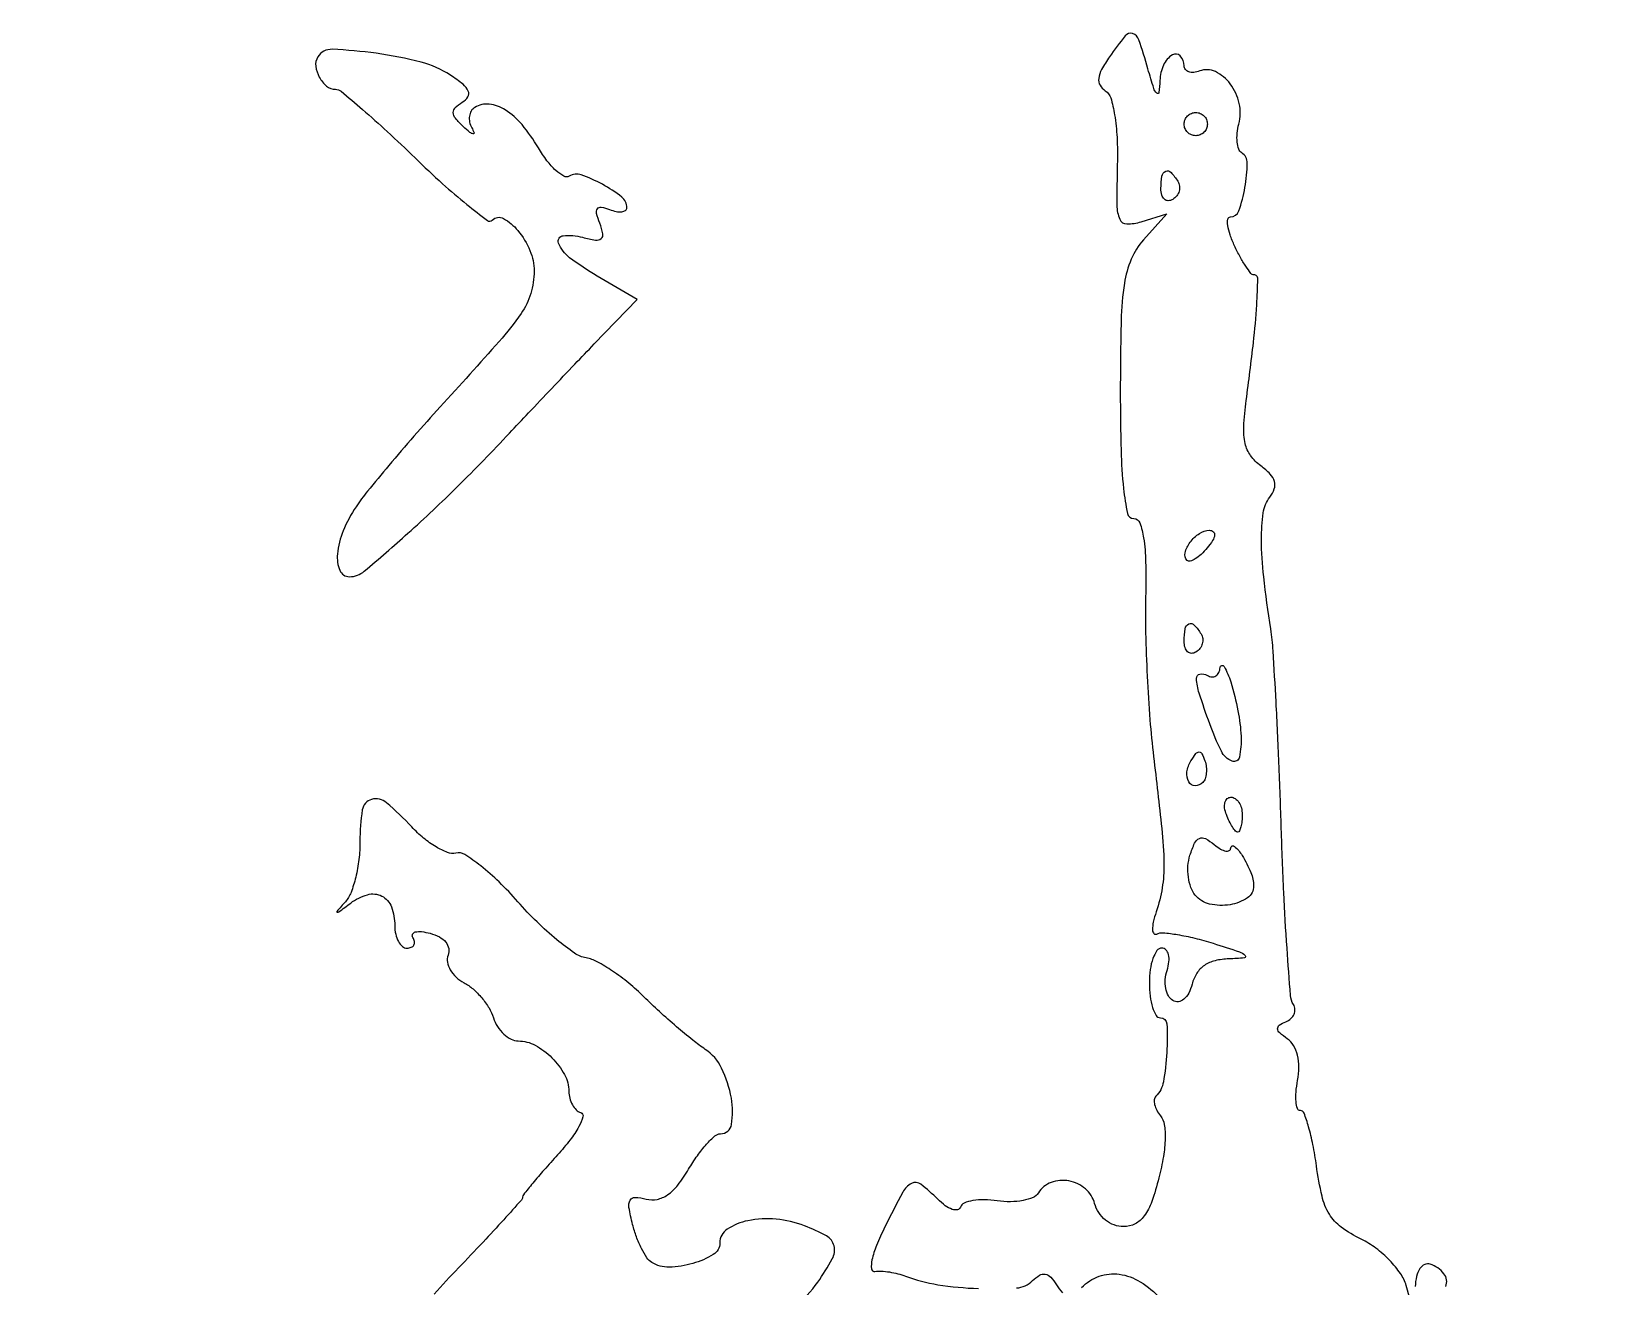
# Model space of a CAD drawing. Extents: x 0 to 4160, y 0 to 3120.
# Drawn here: x 3624.7 to 3760.9, y 2569.9 to 2678 of the extents above; entities that cross this region are included whole.
import ezdxf

# ---------------------------------------------------------------- set-up
doc = ezdxf.new("R2010")
doc.units = 0

msp = doc.modelspace()

# ---------------------------------------------------------------- linework, layer by layer
for points in [[(4159.499279, 606.274193, 0.000001), (4159.667734, 974.478125, 0.000057), (4159.806661, 1380.08378, 0.000034), (4159.883999, 1862.25), (4160, 3120), (3296.563358, 3120), (2433.126717, 3120)], [(757.647081, 3119.740147, 0.000002), (520.492565, 3119.487217, 0.4139)], [(1964.75, 0.149832, 0.000016), (2717.930904, 0.232101, 0.000028), (3351.473438, 0.357111)], [(3743.80064, 2567.5), (3743.123515, 2569.922567, 0.083229), (3742.634636, 2570.964721, 0.041269), (3741.70556, 2572.096875, 0.039462), (3740.521435, 2573.140112, 0.046344), (3739.247291, 2573.922567, -0.04276), (3737.524582, 2574.963588, -0.099048), (3736.505609, 2576.069948, -0.08082), (3735.873856, 2577.626462, -0.021921), (3735.395265, 2580.25, 0.014202), (3735.092089, 2582.070676, 0.022601), (3734.718965, 2583.604688, 0.018576), (3734.328602, 2584.778938, 0.31282), (3734.009841, 2585, -0.32229), (3733.762015, 2585.178259, -0.058578), (3733.638872, 2585.76562, -0.043948), (3733.637359, 2586.607168, -0.025716), (3733.775582, 2587.606368, 0.046527), (3733.88458, 2588.739507, 0.061697), (3733.760347, 2589.766959, 0.071575), (3733.419152, 2590.605401, 0.108222), (3732.886911, 2591.182499, -0.028367), (3732.234355, 2591.69623, -0.192068), (3732.052685, 2592.055974, -0.271492), (3732.197673, 2592.362296, -0.05339), (3732.756231, 2592.661541, 0.084109), (3733.19047, 2592.929558, 0.108486), (3733.467319, 2593.306194, 0.120969), (3733.543408, 2593.731643, 0.12306), (3733.41289, 2594.140947, -0.119304), (3733.160102, 2594.913868, -0.002462), (3732.858807, 2598.995723, -0.005622), (3732.582453, 2603.79568, -0.003737), (3732.368601, 2609.305537, 0.002395), (3732.164316, 2614.960474, 0.002985), (3731.918016, 2620.211626, 0.002423), (3731.663672, 2624.615854, 0.02279), (3731.459192, 2626.5, -0.009959), (3730.853903, 2630.998214, -0.02678), (3730.659453, 2634.219358, -0.037077), (3730.813668, 2636.504891, -0.128931), (3731.382558, 2637.858213, 0.080697), (3731.765071, 2638.569617, 0.154904), (3731.781057, 2639.210748, 0.122887), (3731.411681, 2639.845555, 0.041998), (3730.601605, 2640.549363, -0.079295), (3729.724933, 2641.433488, -0.101378), (3729.257424, 2642.478016, -0.068254), (3729.137441, 2643.929478, -0.019345), (3729.347261, 2646.19115, 0.003892), (3729.967365, 2651.19039, 0.01344), (3730.256638, 2654.441324, 0.011513), (3730.343313, 2656.671592, 0.41443), (3730.017334, 2657.007802, -0.22516), (3729.756188, 2657.136541, -0.020009), (3729.312417, 2657.745395, -0.023047), (3728.824538, 2658.552443, -0.015844), (3728.344085, 2659.507802, -0.024762), (3727.956873, 2660.463995, -0.047338), (3727.759588, 2661.267917, -0.07493), (3727.761523, 2661.81479, -0.370045), (3727.977508, 2662, 0.319873), (3728.709627, 2662.521756, 0.039143), (3729.233578, 2664.538363, 0.039011), (3729.440355, 2666.642265, 0.265274), (3728.959771, 2667.524863, -0.173026), (3728.700262, 2667.849367, -0.058152), (3728.568506, 2668.450607, -0.049613), (3728.568195, 2669.204083, -0.039282), (3728.711904, 2670.006322, 0.120445), (3728.740222, 2671.771267, 0.103353), (3727.964685, 2673.463776, 0.121489), (3726.69467, 2674.519166, 0.207394), (3725.339786, 2674.576894, -0.063514), (3724.827114, 2674.451679, -0.110379), (3724.393562, 2674.498324, -0.151508), (3724.108514, 2674.705186, -0.161968), (3724, 2675.031385, 0.190677), (3723.667761, 2675.870915, 0.355733), (3722.986798, 2675.962428, 0.152013), (3722.22134, 2675.088134, 0.094617), (3721.909812, 2673.75, -0.020084), (3721.827484, 2672.726, -0.620599), (3721.640723, 2672.660029, -0.124877), (3721.383123, 2673.079222, -0.005365), (3720.88122, 2674.75, 0.010851), (3720.094266, 2677.269039, 0.239207), (3719.56158, 2677.792547, 0.30979), (3718.922255, 2677.599178, 0.016313), (3717.572113, 2675.799494, 0.026516), (3716.890499, 2674.707441, 0.094939), (3716.636243, 2673.92891, 0.161295), (3716.750771, 2673.344391, 0.126646), (3717.200735, 2672.875939, -0.18381), (3717.674706, 2672.257173, -0.031893), (3718.011224, 2670.795816, -0.029077), (3718.214778, 2668.853731, -0.017289), (3718.242046, 2666.52706, 0.006365), (3718.20622, 2662.989108, 0.098574), (3718.445494, 2661.803353, 0.302177), (3719.058181, 2661.394667, 0.075882), (3720.306721, 2661.583515), (3722.5, 2662.265801), (3720.5, 2660.027855, 0.08144), (3719.437906, 2658.359073, 0.063361), (3718.847275, 2656.287293, 0.032313), (3718.567717, 2653.065773, 0.00549), (3718.5, 2646.898204, 0.006106), (3718.561408, 2641.869758, 0.020582), (3718.776869, 2638.589023, 0.024663), (3719.112512, 2636.455695, 0.35448), (3719.667337, 2636.00325, -0.316811), (3720.184282, 2635.637001, -0.048084), (3720.508603, 2634.338109, -0.032151), (3720.683009, 2632.274454, -0.0108), (3720.67827, 2629.25, 0.011633), (3720.678572, 2626.159987, 0.006626), (3720.815327, 2622.426562, 0.006613), (3721.052672, 2618.669635, 0.01087), (3721.364479, 2615.5, -0.003206), (3722.069101, 2609.312229, -0.022463), (3722.257431, 2606.281217, -0.044269), (3722.108158, 2604.192428, -0.042041), (3721.593709, 2602.124771, 0.024915), (3721.34196, 2601.242882, 0.063567), (3721.274858, 2600.582671, 0.168334), (3721.396606, 2600.258449, 0.356964), (3721.642866, 2600.210498, -0.147011), (3722.193031, 2600.322875, -0.018097), (3723.423217, 2600.166254, -0.020143), (3724.905538, 2599.860981, -0.015382), (3726.5, 2599.412579, -0.003835), (3728.753904, 2598.684185, -0.113918), (3729.262886, 2598.374149, -0.637891), (3729.187375, 2598.159866, -0.0168), (3727.866631, 2598.076852, 0.052159), (3726.660944, 2597.915052, 0.090847), (3725.742, 2597.505978, 0.101159), (3725.092371, 2596.834886, 0.078093), (3724.683939, 2595.899384, -0.052514), (3724.388971, 2595.117419, -0.099872), (3723.975861, 2594.590295, -0.145836), (3723.502884, 2594.380575, -0.171991), (3723.026631, 2594.483541, -0.133541), (3722.64833, 2594.88823, -0.074207), (3722.422735, 2595.529941, -0.065266), (3722.376777, 2596.300558, -0.059207), (3722.52671, 2597.084157, 0.048244), (3722.68561, 2597.826321, 0.087677), (3722.648274, 2598.443697, 0.133305), (3722.428127, 2598.846334, 0.204114), (3722.067388, 2599, 0.244909), (3721.657788, 2598.786569, 0.067161), (3721.313545, 2598.11875, 0.051706), (3721.077791, 2597.149113, 0.03381), (3721, 2596, 0.030092), (3721.069236, 2594.850655, 0.046809), (3721.279794, 2593.88125, 0.05939), (3721.586083, 2593.20642, 0.2623), (3721.952492, 2593, -0.400326), (3722.514527, 2592.464126, -0.026114), (3722.503266, 2589.999687, -0.029461), (3722.208777, 2587.465586, -0.153898), (3721.567898, 2586.234564, 0.172917), (3721.427855, 2585.939359, 0.082008), (3721.454781, 2585.513535, 0.066223), (3721.63757, 2585.026514, 0.050398), (3721.955927, 2584.553104, -0.136531), (3722.286308, 2583.815945, -0.043614), (3722.362389, 2582.605734, -0.035595), (3722.213492, 2581.052167, -0.020469), (3721.825613, 2579.211095, -0.021953), (3721.209579, 2577.16523, -0.072385), (3720.559558, 2575.919376, -0.116765), (3719.777437, 2575.243155, -0.120688), (3718.784742, 2575, -0.089362), (3717.971807, 2575.146461, -0.079974), (3717.225614, 2575.569857, -0.078577), (3716.639342, 2576.2142, -0.081589), (3716.289749, 2577, 0.153754), (3715.499184, 2578.258462, 0.130864), (3714.077873, 2578.935476, 0.135192), (3712.543815, 2578.805584, 0.167541), (3711.440595, 2577.903881, -0.156465), (3710.98141, 2577.51174, -0.051849), (3710.122861, 2577.25293, -0.045663), (3709.049345, 2577.147474, -0.038115), (3707.905987, 2577.227106, 0.032441), (3706.788556, 2577.317668, 0.045968), (3705.794389, 2577.242104, 0.055155), (3705.047691, 2577.029059, 0.218615), (3704.729765, 2576.689296, -0.269215), (3704.472929, 2576.462627, -0.133462), (3704.024469, 2576.493273, -0.075389), (3703.426362, 2576.80776, -0.037725), (3702.776786, 2577.366071, 0.032033), (3701.317096, 2578.649819, 0.292785), (3700.513147, 2578.720474, 0.150362), (3699.765133, 2577.979784, 0.008096), (3698.221576, 2574.983048, 0.017432), (3697.494353, 2573.374448, 0.042749), (3697.105724, 2572.1369, 0.082962), (3697.064915, 2571.371799, 0.42619), (3697.367073, 2571.140767, -0.051953), (3697.907722, 2571.167366, -0.0241), (3698.607828, 2571.09511, -0.023565), (3699.342671, 2570.947559, -0.03026), (3700, 2570.740054, 0.053297), (3702.779354, 2570.001321, 0.029411), (3706.282506, 2569.669328, 0.024939)], [(3690.457563, 2568.096214, 0.070392), (3692.439296, 2570.216795, 0.026887), (3693.686641, 2572.218544, 0.186037), (3693.840173, 2573.343643, 0.211342), (3693.193217, 2574.196794, 0.035545), (3691.289033, 2575.08021, 0.067764), (3688.853945, 2575.645235, 0.07347), (3686.425298, 2575.513964, 0.095402), (3684.636295, 2574.776697, 0.252592), (3684, 2573.597525, -0.261688), (3683.439925, 2572.600689, -0.066749), (3681.679793, 2571.827922, -0.063318), (3679.63232, 2571.510233, -0.146291), (3678.14393, 2571.911047, -0.107879), (3677.71964, 2572.321234, -0.029968), (3677.251159, 2573.125494, -0.028776), (3676.817452, 2574.12337, -0.026646), (3676.488408, 2575.190162, -0.018055), (3676.176397, 2576.655466, -0.168133), (3676.277556, 2577.284474, -0.290173), (3676.706113, 2577.526083, -0.051119), (3677.662689, 2577.377958, 0.115222), (3678.60136, 2577.353222, 0.103037), (3679.497212, 2577.740923, 0.074174), (3680.385792, 2578.588632, 0.031834), (3681.310101, 2579.947813, -0.021312), (3682.069515, 2581.116637, -0.028487), (3682.860592, 2582.10342, -0.028388), (3683.583931, 2582.82088, -0.183147), (3684.056536, 2583, 0.366937), (3685.008673, 2583.807469, 0.085626), (3684.993338, 2586.072122, 0.067921), (3684.155737, 2588.658082, 0.133587), (3682.75, 2590.278831, -0.02094), (3681.676296, 2591.065961, -0.008354), (3680.27006, 2592.229361, -0.00825), (3678.793165, 2593.536195, -0.010288), (3677.467225, 2594.800121, 0.023634), (3676.163154, 2595.978419, 0.02362), (3674.753453, 2597.028623, 0.024258), (3673.439082, 2597.82464, 0.080494), (3672.487643, 2598.15628, -0.107282), (3671.492763, 2598.563489, -0.021591), (3669.955711, 2599.720907, -0.021888), (3668.252872, 2601.252091, -0.018921), (3666.602114, 2603, 0.019727), (3664.990708, 2604.700741, 0.027153), (3663.40627, 2606.086543, 0.026281), (3662.025786, 2607.055052, 0.196698), (3661.253612, 2607.188232, -0.147046), (3660.550594, 2607.240601, -0.04255), (3659.560543, 2607.720565, -0.038803), (3658.482153, 2608.480742, -0.032962), (3657.469664, 2609.438232, 0.029401), (3655.288464, 2611.530548, 0.248979), (3654.00467, 2611.814641, 0.29565), (3653.204804, 2610.912938, 0.037692), (3653, 2608.2, -0.029544), (3652.907883, 2606.642404, -0.029431), (3652.632812, 2605.10448, -0.030788), (3652.231476, 2603.794961, -0.092584), (3651.75, 2602.998228, 0.002276), (3651.014218, 2602.165508, 0.561075), (3651.038882, 2602.086748, 0.224976), (3651.180747, 2602.115194, 0.001525), (3652.206195, 2602.884318, -0.091927), (3653.648316, 2603.604637, -0.19058), (3654.880782, 2603.485026, -0.187654), (3655.710881, 2602.550732, -0.08909), (3656, 2600.940983, 0.052595), (3656.078333, 2600.198366, 0.072446), (3656.311086, 2599.570164, 0.092354), (3656.654862, 2599.148207, 0.177572), (3657.059017, 2599, 0.095512), (3657.419995, 2599.06959, 0.173494), (3657.642331, 2599.266355, 0.172159), (3657.690386, 2599.560772, 0.093873), (3657.557637, 2599.906741, -0.247269), (3657.537637, 2600.197145, -0.232408), (3657.766376, 2600.389042, -0.091706), (3658.301591, 2600.420348, -0.032838), (3659.055178, 2600.27532, -0.060121), (3659.841843, 2599.964871, -0.098299), (3660.39194, 2599.509056, -0.124754), (3660.645958, 2598.961925, -0.139097), (3660.593796, 2598.383833, 0.138239), (3660.53922, 2597.790161, 0.086043), (3660.783694, 2597.130128, 0.074403), (3661.283858, 2596.505158, 0.064073), (3661.969514, 2596.016316, -0.057197), (3662.741641, 2595.481627, -0.038198), (3663.494448, 2594.71223, -0.03831), (3664.118138, 2593.841476, -0.059481), (3664.499663, 2593.001061, 0.063698), (3664.854758, 2592.236011, 0.064329), (3665.390023, 2591.587812, 0.070615), (3666.016381, 2591.149048, 0.118061), (3666.638816, 2591, -0.124961), (3668.088191, 2590.632023, -0.071697), (3669.542761, 2589.548089, -0.071758), (3670.630737, 2588.098837, -0.12583), (3671, 2586.654762, 0.063729), (3671.076056, 2586.06047, 0.063591), (3671.299332, 2585.504017, 0.069524), (3671.629313, 2585.067614, 0.11622), (3672.019002, 2584.826999, -0.402891), (3672.205664, 2584.471113, -0.054779), (3671.851841, 2583.616153, -0.038849), (3671.104575, 2582.474323, -0.020752), (3670.019002, 2581.181948, 0.004901), (3668.861968, 2579.889951, 0.007497), (3667.886832, 2578.745182, 0.003247), (3667.080296, 2577.756056, 0.171031), (3667, 2577.52818, -0.184876), (3666.910009, 2577.293117, -0.001179), (3665.384375, 2575.600661, -0.004522), (3663.608351, 2573.675048, -0.002844), (3661.5, 2571.455636, 0.009827), (3659.392996, 2569.174679, 0.013903)], [(3709.548344, 2569.715658, 0.182317), (3710.949197, 2570.349197, -0.060294), (3711.539439, 2570.811992, -0.180206), (3712.035365, 2570.906304, -0.164896), (3712.501511, 2570.654361, -0.048755), (3713, 2570, 0.044456), (3713.522169, 2569.302215, 0.184043)], [(3715.158359, 2569.758359, -0.110287), (3716.677023, 2570.722613, -0.121679), (3718.405916, 2570.902822, -0.104965), (3720.217348, 2570.24678, -0.06613), (3721.961045, 2568.811439, -0.067501)], [(3746.533615, 2569.844126, 0.279746), (3746.380802, 2570.946335, 0.142385), (3745.1875, 2571.770833, 0.196263), (3744.719035, 2571.739941, 0.133523), (3744.312056, 2571.383768, 0.08847), (3744.023471, 2570.719641, 0.047722), (3743.90032, 2569.833333)]]:
    msp.add_lwpolyline(points, format="xyb")
for points in [[(3649.366229, 2675.783555, 0.17125), (3649.194496, 2674.994734, 0.093806), (3649.501699, 2674.041976, 0.094335), (3650.133647, 2673.271734, 0.175673), (3650.88319, 2673, -0.175185), (3651.371733, 2672.82341, -0.004338), (3653.214795, 2671.263523, -0.008855), (3655.35387, 2669.353997, -0.005853), (3657.746096, 2667.08859, 0.00865), (3660.123918, 2664.861918, 0.01431), (3662.215343, 2663.076368, 0.007945), (3663.978488, 2661.701877, 0.374026), (3664.397757, 2661.73109, -0.33466), (3665.362357, 2661.866542, -0.094759), (3666.602216, 2660.832078, -0.072231), (3667.643119, 2659.104598, -0.099851), (3668, 2657.335349, -0.073835), (3667.712932, 2655.401963, -0.077583), (3666.87753, 2653.671045, -0.030714), (3664.993547, 2651.27302, -0.002808), (3659.916182, 2645.632991, 0.004682), (3657.65626, 2643.103631, 0.00493), (3655.483169, 2640.575267, 0.004727), (3653.651601, 2638.359074, 0.02206), (3652.666182, 2637.027494, 0.050272), (3651.554317, 2634.955568, 0.074516), (3651.058687, 2632.95887, 0.12221), (3651.269414, 2631.551846, 0.303571), (3652.094575, 2631, 0.177415), (3653.373948, 2631.468714, 0.007248), (3657.134491, 2634.746066, 0.012242), (3661.406828, 2638.772926, 0.009413), (3665.876689, 2643.367316, -0.001183), (3667.530771, 2645.124439, -0.000693), (3669.519102, 2647.220817, -0.000693), (3671.513939, 2649.312415, -0.001179), (3673.188338, 2651.054921), (3676.876675, 2654.875212), (3673.438338, 2656.903881, -0.028008), (3671.063338, 2658.490795, -0.141599), (3670.115591, 2659.752037, -0.497458), (3670.512757, 2660.385344, -0.086017), (3672.16867, 2660.245641, 0.023872), (3673.302276, 2660.00634, 0.213343), (3673.782499, 2660.13413, 0.282671), (3673.927028, 2660.543533, 0.038721), (3673.65733, 2661.450601, -0.029449), (3673.388814, 2662.296047, -0.217744), (3673.462696, 2662.701713, -0.292797), (3673.790673, 2662.837365, -0.047264), (3674.488659, 2662.642725, 0.040673), (3675.068018, 2662.47292, 0.075517), (3675.556044, 2662.447002, 0.123062), (3675.877207, 2662.561543, 0.250905), (3676, 2662.790838, 0.230748), (3675.548187, 2663.717729, 0.040624), (3673.883505, 2664.814282, 0.040678), (3672.061402, 2665.627906, 0.226831), (3671.026277, 2665.51624, -0.273299), (3670.562753, 2665.506965, -0.057144), (3669.877856, 2666.003952, -0.045225), (3669.110547, 2666.846805, -0.028649), (3668.369873, 2667.951002, 0.039082), (3666.964522, 2669.95454, 0.078786), (3665.522521, 2671.228836, 0.114538), (3664.14066, 2671.715176, 0.167516), (3662.893446, 2671.434146, 0.121756), (3662.590975, 2671.125258, 0.096209), (3662.43417, 2670.683039, 0.087252), (3662.446938, 2670.175184, 0.078258), (3662.630393, 2669.680902, -0.037251), (3662.826966, 2669.260218, -0.574208), (3662.745895, 2669.159928, -0.138849), (3662.479624, 2669.281221, -0.01149), (3661.905064, 2669.791641, -0.030574), (3661.230735, 2670.500643, -0.165925), (3661.04143, 2670.988199, -0.213911), (3661.212275, 2671.415981, -0.053999), (3661.818027, 2671.887535, 0.113491), (3662.292204, 2672.356235, 0.250296), (3662.329077, 2672.849092, 0.121404), (3661.881223, 2673.429175, 0.02292), (3660.788455, 2674.21904, 0.081936), (3658.268142, 2675.334077, 0.029234), (3654.395732, 2676.097206, 0.022693), (3650.611958, 2676.44151, 0.272077)], [(3726, 2670, -0.099038), (3725.923658, 2669.618362, -0.097945), (3725.70625, 2669.29375, -0.097945), (3725.381638, 2669.076342, -0.099038), (3725, 2669, -0.099038), (3724.618362, 2669.076342, -0.097945), (3724.29375, 2669.29375, -0.097945), (3724.076342, 2669.618362, -0.099038), (3724, 2670, -0.099038), (3724.076342, 2670.381638, -0.097945), (3724.29375, 2670.70625, -0.097945), (3724.618362, 2670.923658, -0.099038), (3725, 2671, -0.099038), (3725.381638, 2670.923658, -0.097945), (3725.70625, 2670.70625, -0.097945), (3725.923658, 2670.381638, -0.099038)], [(3723.457295, 2665.069098, -0.108373), (3723.598899, 2664.665803, -0.099685), (3723.565079, 2664.22714, -0.095498), (3723.360589, 2663.820631, -0.090427), (3723.016312, 2663.510081, -0.136093), (3722.63036, 2663.397824, -0.190788), (3722.298542, 2663.524436, -0.140899), (3722.074611, 2663.890269, -0.067432), (3722, 2664.440983, -0.039415), (3722.085158, 2665.519563, -0.25701), (3722.407182, 2665.933879, -0.315493), (3722.86686, 2665.838655, -0.050477)], [(3725.979944, 2633.475834, -0.030935), (3725.46205, 2632.924986, -0.05004), (3724.952146, 2632.533822, -0.066988), (3724.52273, 2632.341746, -0.274667), (3724.257364, 2632.409303, -0.264952), (3724.077607, 2633.065454, -0.097357), (3724.506143, 2633.964713, -0.084765), (3725.310438, 2634.733547, -0.149534), (3726.181462, 2635, -0.176123), (3726.514408, 2634.878966, -0.256649), (3726.625144, 2634.594311, -0.110288), (3726.451416, 2634.120064, -0.030483)], [(3725.457295, 2626.069098, -0.108373), (3725.598899, 2625.665803, -0.099685), (3725.565079, 2625.22714, -0.095498), (3725.360589, 2624.820631, -0.090427), (3725.016312, 2624.510081, -0.136093), (3724.63036, 2624.397824, -0.190788), (3724.298542, 2624.524436, -0.140899), (3724.074611, 2624.890269, -0.067432), (3724, 2625.440983, -0.039415), (3724.085158, 2626.519563, -0.25701), (3724.407182, 2626.933879, -0.315493), (3724.86686, 2626.838655, -0.050477)], [(3728.90032, 2617.25, -0.060346), (3728.763782, 2615.463345, -0.468242), (3728.121774, 2615.114164, -0.186045), (3727.204672, 2615.961, -0.027595), (3726.200888, 2618.320998, -0.00826), (3725.292872, 2620.968016, -0.066573), (3725.06194, 2622.230028, -0.369567), (3725.359522, 2622.613486, -0.191389), (3726, 2622.5, 0.112826), (3726.3886, 2622.367385, 0.167843), (3726.735531, 2622.448037, 0.149629), (3726.985967, 2622.737793, 0.085125), (3727.09968, 2623.190983, -0.738633), (3727.432223, 2623.266192, -0.0567), (3728.007798, 2621.93304, -0.024165), (3728.634532, 2619.436595, -0.038362)], [(3725.604167, 2613.270833, -0.198339), (3724.941134, 2612.995338, -0.274516), (3724.399603, 2613.315272, -0.160291), (3724.239822, 2614.176395, -0.105175), (3724.582949, 2615.134215, -0.024362), (3725.012891, 2615.759582, -0.233206), (3725.294341, 2615.899578, -0.286646), (3725.536207, 2615.749629, -0.033951), (3725.787251, 2615.138246, -0.052621), (3725.903448, 2614.610215, -0.052345), (3725.907167, 2614.068604, -0.057227), (3725.805016, 2613.594136, -0.115259)], [(3729, 2610.5, -0.024748), (3728.971531, 2609.925176, -0.039339), (3728.884553, 2609.440625, -0.046727), (3728.758929, 2609.096084, -0.289661), (3728.606989, 2609, -0.222225), (3728.420671, 2609.087111, -0.030693), (3728.160341, 2609.440625, -0.030395), (3727.887494, 2609.925442, -0.02136), (3727.638374, 2610.5, -0.055937), (3727.488865, 2611.074366, -0.100118), (3727.516384, 2611.559375, -0.147206), (3727.710807, 2611.877514, -0.184534), (3728.031385, 2612, -0.152681), (3728.400789, 2611.884506, -0.098158), (3728.715469, 2611.559375, -0.08088), (3728.92777, 2611.073532, -0.062722)], [(3728.015313, 2607.627555, -0.636684), (3728.334586, 2607.769878, -0.078387), (3729.001591, 2606.977594, -0.036529), (3729.745743, 2605.513641, -0.096231), (3729.984687, 2604.366631, -0.252433), (3729.444285, 2603.331206, -0.109263), (3727.95359, 2602.739989, -0.095998), (3726.191991, 2602.795488, -0.165273), (3724.954149, 2603.555247, -0.088783), (3724.574307, 2604.22544, -0.052056), (3724.359431, 2605.124883, -0.049917), (3724.329419, 2606.101115, -0.059649), (3724.50148, 2607.004662, -0.031631), (3724.90483, 2608.042828, -0.181656), (3725.318131, 2608.449726, -0.23002), (3725.833425, 2608.432211, -0.051689), (3726.584098, 2607.930205, 0.035583), (3727.129181, 2607.539756, 0.085724), (3727.588577, 2607.356575, 0.185352), (3727.883555, 2607.403619, 0.262959)]]:
    msp.add_lwpolyline(points, format="xyb", close=True)

doc.saveas('drawing.dxf')
